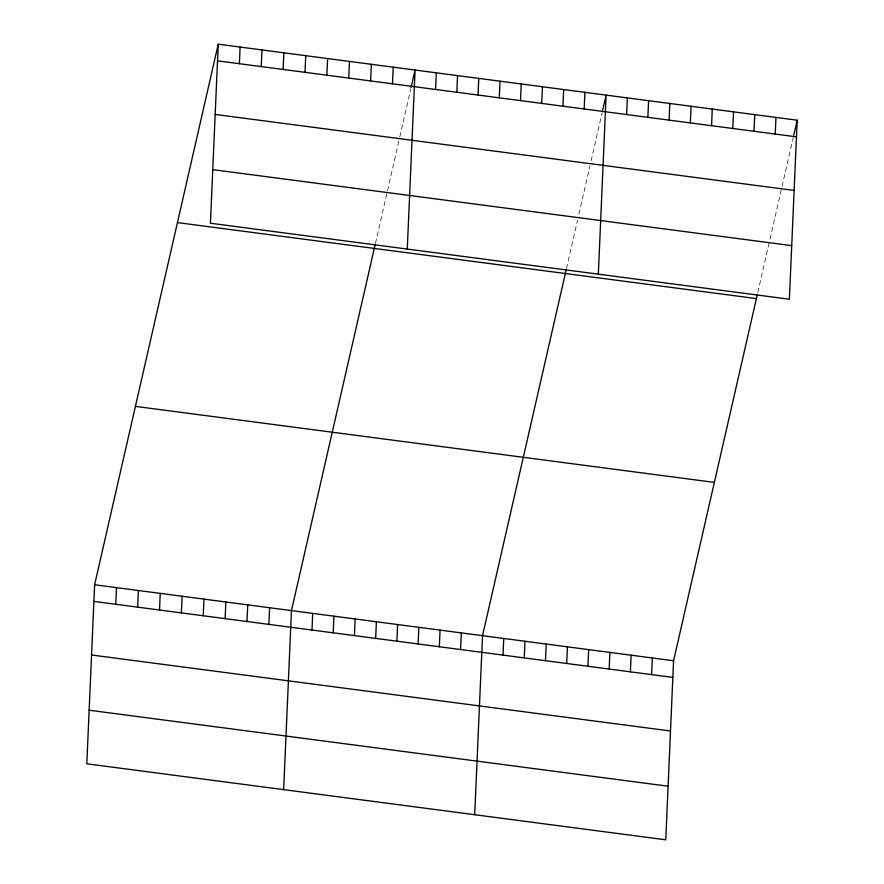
<?xml version="1.0" encoding="UTF-8"?>
<svg xmlns="http://www.w3.org/2000/svg" width="884" height="884" viewBox="0 0 884 884"><rect width="100%" height="100%" fill="white"/><g stroke="black" fill="none" stroke-linecap="round" stroke-linejoin="round"><path stroke-width="0.66" stroke-dasharray="4.42 3.31" d="M375.424 243.476L399.502 138.18M399.789 136.932L410.839 88.621M566.478 268.559L577.528 220.238M578.943 214.05L589.993 165.739M591.12 160.778L602.17 112.467M757.82 292.394L769.434 241.608M769.997 239.133L793.224 137.55"/><path stroke-width="1.33" d="M218.237 44.2L210.425 223.232L789.379 299.234L797.191 120.202L218.237 44.2L94.621 584.766L86.809 763.798L665.763 839.8L673.575 660.768L757.245 294.869M115.771 604.28L116.5 587.639M137.639 607.142L138.368 590.512M159.518 610.015L160.236 593.374M181.386 612.888L182.115 596.247M203.254 615.761L203.983 599.12M239.387 63.714L240.117 47.073M225.133 618.634L225.851 601.993M261.255 66.587L261.984 49.946M247.001 621.507L247.73 604.866M283.123 69.449L283.852 52.819M268.869 624.369L269.598 607.739M305.002 72.322L305.731 55.681M283.654 789.633L291.466 610.601L375.136 244.713M326.87 75.195L327.599 58.554M311.975 630.038L312.693 613.397M348.738 78.068L349.467 61.427M333.202 632.822L333.92 616.181M370.617 80.941L371.335 64.3M354.429 635.607L355.158 618.966M392.485 83.814L393.214 67.173M375.656 638.392L376.385 621.75M407.27 249.067L415.082 70.046L411.115 87.383M396.883 641.176L397.612 624.546M435.58 89.472L436.309 72.831M418.11 643.972L418.839 627.331M456.818 92.256L457.536 75.615M439.337 646.756L440.066 630.115M478.045 95.041L478.763 78.4M460.564 649.541L461.293 632.9M499.272 97.826L500.001 81.184M474.708 814.716L482.52 635.684L566.191 269.797M520.499 100.61L521.228 83.98M503.029 655.11L503.747 638.48M541.726 103.406L542.456 86.765M524.256 657.906L524.974 641.265M562.953 106.19L563.683 89.549M545.483 660.691L546.213 644.049M584.18 108.975L584.91 92.334M566.71 663.475L567.44 646.834M598.324 274.15L606.137 95.118L602.733 109.992M587.937 666.26L588.667 649.618M626.634 114.544L627.364 97.914M609.164 669.044L609.894 652.414M647.873 117.34L648.591 100.699M630.391 671.84L631.121 655.199M669.1 120.125L669.818 103.483M651.619 674.625L652.348 657.983M690.327 122.909L691.045 106.268M711.554 125.694L712.283 109.052M732.781 128.478L733.51 111.848M754.008 131.274L754.737 114.633M775.235 134.059L775.964 117.417M793.788 135.075L797.191 120.202M217.519 60.841L796.462 136.843M215.177 114.434L794.119 190.436M212.768 169.64L791.71 245.642M177.452 222.591L756.395 298.593M135.418 406.375L714.371 482.388M94.621 584.766L673.575 660.768M93.903 601.407L672.846 677.409M91.56 654.989L670.514 731.002M89.151 710.206L668.094 786.207"/></g></svg>
